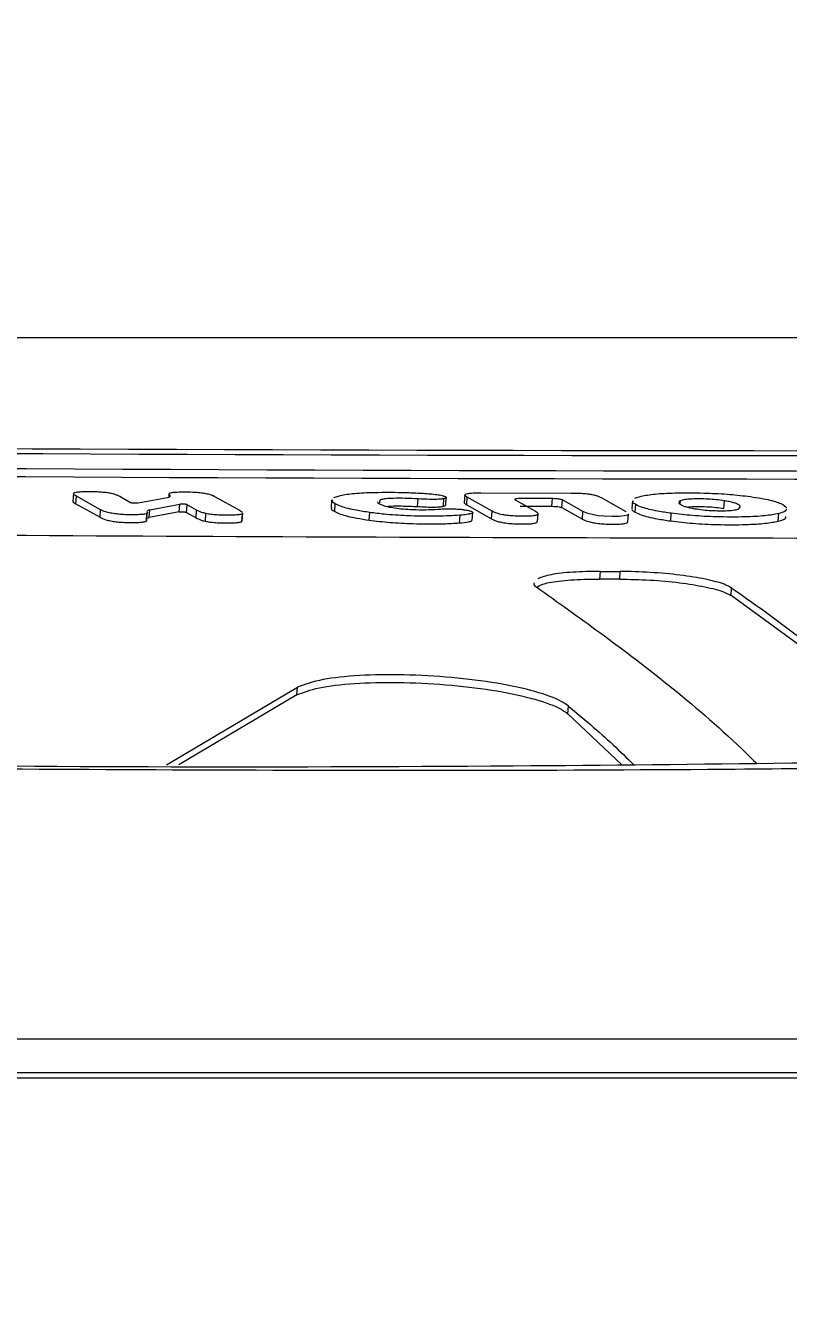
# Model space of a CAD drawing. Header units: millimetres. Extents: x -7735 to 7893, y -6545 to 6034.
# Drawn here: x 4736.88 to 4756.22, y 623.75 to 656.04 of the extents above; entities that cross this region are included whole.
import ezdxf

# ---------------------------------------------------------------- set-up
doc = ezdxf.new("R2010")
doc.units = ezdxf.units.MM
doc.layers.add('DIKOM_ОБЪЕКТ', color=7, linetype='Continuous')
doc.layers.add('DIKOM_РАЗМЕР_ОБЪЕКТА', color=7, linetype='Continuous')
doc.styles.add('style1', font='arial.ttf', dxfattribs={"width": 0.8})
doc.dimstyles.new('1-50', dxfattribs={"dimtxt": 300, "dimasz": 200, "dimexe": 100, "dimexo": 0, "dimgap": 100, "dimtad": 1, "dimtxsty": 'style1', "dimcen": 200, "dimclrd": 7, "dimclre": 7, "dimclrt": 7, "dimadec": 1, "dimazin": 2, "dimtfac": 1, "dimtmove": 0, "dimatfit": 2, "dimfxl": 0, "dimlwd": 25, "dimlwe": 18, "dimarcsym": 0})

# ---------------------------------------------------------------- blocks, each defined once
blk = doc.blocks.new('*D0')
at = {"layer": 'Defpoints', "color": 0, "transparency": 16777216}
for p in [(5893.216, 882.098), (-4595.736, 266.125), (5893.216, -5840.173)]:
    blk.add_point(p, dxfattribs=at)
at = {"layer": 'DIKOM_РАЗМЕР_ОБЪЕКТА', "color": 7, "lineweight": 18, "transparency": 16777216}
for p, q in [((5893.216, 882.098), (5893.216, -5940.173)), ((-4595.736, 266.125), (-4595.736, -5940.173))]:
    blk.add_line(p, q, dxfattribs=at)
at = {"layer": 'DIKOM_РАЗМЕР_ОБЪЕКТА', "color": 7, "lineweight": 25, "transparency": 16777216}
blk.add_line((-4395.736, -5840.173), (5693.216, -5840.173), dxfattribs=at)
at = {"layer": 'DIKOM_РАЗМЕР_ОБЪЕКТА', "color": 7, "transparency": 16777216}
for points in [[(-4395.736, -5806.84), (-4395.736, -5873.507), (-4595.736, -5840.173)], [(5693.216, -5806.84), (5693.216, -5873.507), (5893.216, -5840.173)]]:
    blk.add_solid(points, dxfattribs=at)
at = {"layer": 'DIKOM_РАЗМЕР_ОБЪЕКТА', "color": 7, "transparency": 16777216, "insert": (648.74, -5587.002), "char_height": 300, "attachment_point": 5, "style": 'style1'}
blk.add_mtext('10450', dxfattribs=at)

msp = doc.modelspace()

# ---------------------------------------------------------------- linework, layer by layer
at = {"layer": 'DIKOM_ОБЪЕКТ', "color": 7, "linetype": 'Continuous', "lineweight": 15}
for p, q in [((4898.899, 648.125), (4660.813, 648.125)), ((4738.095, 644.177), (4738.081, 643.982)), ((4738.155, 643.916), (4738.169, 644.11)), ((4738.784, 643.767), (4738.169, 644.11)), ((4739.269, 644.106), (4739.545, 643.953)), ((4739.736, 643.941), (4740.477, 644.078)), ((4740.516, 644.166), (4740.51, 644.088)), ((4740.551, 644.122), (4740.545, 644.128)), ((4741.691, 644.095), (4742.306, 643.751)), ((4744.638, 644.016), (4744.624, 643.822)), ((4744.699, 644.079), (4744.861, 644.13)), ((4745.862, 643.942), (4745.867, 644.014)), ((4746.82, 643.847), (4746.834, 644.041)), ((4747.473, 643.853), (4747.487, 644.047)), ((4747.531, 643.881), (4747.545, 644.076)), ((4748.012, 644.142), (4747.998, 643.948)), ((4748.064, 643.887), (4748.078, 644.082)), ((4748.706, 643.73), (4748.078, 644.082)), ((4748.424, 644.194), (4750.715, 644.189)), ((4749.289, 644.018), (4749.807, 643.726)), ((4750.235, 644.047), (4749.436, 644.048)), ((4750.221, 643.852), (4750.235, 644.047)), ((4750.479, 643.821), (4750.493, 644.015)), ((4751.011, 643.724), (4750.493, 644.015)), ((4751.47, 644.074), (4752.098, 643.722)), ((4752.262, 643.993), (4752.247, 643.798)), ((4752.324, 644.057), (4752.485, 644.11)), ((4753.484, 643.994), (4753.444, 643.968)), ((4753.477, 643.906), (4753.484, 643.994)), ((4754.585, 643.798), (4754.599, 643.992)), ((4738.155, 643.916), (4738.77, 643.573)), ((4738.77, 643.573), (4738.784, 643.767)), ((4739.944, 643.48), (4739.958, 643.675)), ((4739.953, 643.494), (4739.966, 643.689)), ((4739.957, 643.725), (4739.954, 643.714)), ((4740.028, 643.761), (4739.962, 643.74)), ((4740.014, 643.567), (4740.028, 643.761)), ((4740.777, 643.711), (4740.014, 643.567)), ((4740.028, 643.761), (4740.79, 643.905)), ((4740.777, 643.711), (4740.79, 643.905)), ((4740.963, 643.698), (4740.977, 643.892)), ((4740.963, 643.698), (4741.204, 643.562)), ((4741.218, 643.756), (4740.977, 643.892)), ((4741.204, 643.562), (4741.218, 643.756)), ((4741.439, 643.473), (4741.453, 643.668)), ((4742.363, 643.469), (4742.377, 643.664)), ((4742.372, 643.483), (4742.385, 643.678)), ((4742.379, 643.678), (4742.377, 643.664)), ((4744.719, 643.72), (4744.732, 643.915)), ((4745.594, 643.501), (4745.608, 643.696)), ((4747.88, 643.43), (4747.894, 643.625)), ((4748.064, 643.887), (4748.692, 643.535)), ((4748.206, 643.499), (4748.22, 643.694)), ((4748.692, 643.535), (4748.706, 643.73)), ((4749.422, 643.854), (4750.221, 643.852)), ((4749.857, 643.467), (4749.872, 643.662)), ((4750.479, 643.821), (4750.997, 643.529)), ((4750.997, 643.529), (4751.011, 643.724)), ((4752.149, 643.462), (4752.163, 643.656)), ((4752.337, 643.7), (4752.352, 643.895)), ((4753.236, 643.481), (4753.25, 643.675)), ((4754.964, 643.791), (4754.994, 643.835)), ((4755.96, 643.475), (4755.974, 643.67)), ((4742.363, 643.469), (4742.365, 643.484)), ((4751.44, 642.009), (4751.454, 642.203)), ((4751.941, 642.007), (4751.44, 642.009)), ((4751.454, 642.203), (4751.955, 642.201)), ((4751.941, 642.007), (4751.955, 642.201)), ((4754.764, 641.589), (4754.778, 641.783)), ((4756.676, 640.199), (4754.764, 641.589)), ((4740.456, 637.297), (4743.771, 639.264)), ((4743.757, 639.071), (4743.771, 639.264)), ((4743.757, 639.071), (4740.766, 637.296)), ((4750.628, 638.593), (4750.642, 638.787)), ((4752, 637.3), (4750.628, 638.593)), ((4658.591, 630.356), (4936.9, 630.356)), ((4936.899, 629.489), (4659.227, 629.489)), ((4936.899, 629.354), (4659.485, 629.354))]:
    msp.add_line(p, q, dxfattribs=at)
at = {"layer": 'DIKOM_ОБЪЕКТ', "color": 7, "linetype": 'Continuous', "lineweight": 15, "flags": 128}
msp.add_lwpolyline([(4752.162, 643.656), (4752.163, 643.655), (4752.138, 643.629), (4752.056, 643.608), (4751.932, 643.597), (4751.747, 643.594), (4751.539, 643.602), (4751.398, 643.615), (4751.28, 643.633), (4751.134, 643.67), (4751.011, 643.724), (4751.011, 643.724)], dxfattribs=at)
at = {"layer": 'DIKOM_ОБЪЕКТ', "color": 7, "linetype": 'Continuous', "lineweight": 15}
for points, knots in [([(4765.966, 267.127), (4765.959, 269.147), (4765.939, 275.006), (4765.781, 284.701), (4765.438, 296.2), (4764.931, 307.676), (4764.264, 319.121), (4763.433, 330.527), (4762.442, 341.883), (4761.291, 353.183), (4759.98, 364.418), (4758.512, 375.578), (4756.885, 386.657), (4755.103, 397.645), (4753.166, 408.534), (4751.076, 419.316), (4748.834, 429.983), (4746.442, 440.528), (4743.901, 450.941), (4741.214, 461.215), (4738.383, 471.343), (4735.41, 481.316), (4732.296, 491.128), (4729.044, 500.771), (4725.658, 510.239), (4722.138, 519.522), (4718.489, 528.615), (4714.711, 537.511), (4710.808, 546.203), (4706.784, 554.685), (4702.642, 562.95), (4698.383, 570.992), (4694.011, 578.805), (4689.531, 586.384), (4684.943, 593.721), (4680.254, 600.812), (4675.465, 607.651), (4670.58, 614.234), (4665.604, 620.555), (4660.539, 626.609), (4655.389, 632.392), (4650.159, 637.9), (4644.853, 643.127), (4639.473, 648.07), (4634.025, 652.726), (4628.512, 657.09), (4622.939, 661.16), (4617.31, 664.931), (4611.63, 668.406), (4605.901, 671.558), (4601.282, 673.896), (4598.561, 675.073), (4597.779, 675.412)], [0, 0, 0, 0, 0.010755, 0.031188, 0.051621, 0.072055, 0.092489, 0.112922, 0.133356, 0.15379, 0.174224, 0.194659, 0.215093, 0.235528, 0.255963, 0.276399, 0.296834, 0.317271, 0.337707, 0.358144, 0.378582, 0.399019, 0.419458, 0.439897, 0.460336, 0.480776, 0.501217, 0.521658, 0.5421, 0.562542, 0.582985, 0.603428, 0.623873, 0.644317, 0.664762, 0.685208, 0.705653, 0.726099, 0.746544, 0.76699, 0.787434, 0.807878, 0.828321, 0.848762, 0.8692, 0.889637, 0.91007, 0.930499, 0.950924, 0.971343, 0.991758, 1, 1, 1, 1]), ([(4835.851, 645.749), (4809.82, 645.5), (4757.755, 645.003), (4705.762, 645.509), (4679.763, 645.762)], [0, 0, 0, 0, 0.4999606, 1, 1, 1, 1]), ([(4836.119, 645.636), (4810.088, 645.381), (4758.022, 644.872), (4706.03, 645.39), (4680.032, 645.648)], [0, 0, 0, 0, 0.499958, 1, 1, 1, 1]), ([(4836.924, 645.28), (4810.892, 645.008), (4758.824, 644.464), (4706.834, 645.017), (4680.837, 645.294)], [0, 0, 0, 0, 0.499953, 1, 1, 1, 1]), ([(4680.822, 645.099), (4706.815, 644.822), (4758.805, 644.269), (4810.873, 644.813), (4836.91, 645.085)], [0, 0, 0, 0, 0.499954, 1, 1, 1, 1]), ([(4738.087, 643.982), (4738.085, 643.978), (4738.079, 643.966), (4738.108, 643.944), (4738.139, 643.925), (4738.155, 643.916)], [0, 0, 0, 0, 0.161702, 0.578416, 1, 1, 1, 1]), ([(4738.169, 644.11), (4738.153, 644.119), (4738.123, 644.138), (4738.093, 644.16), (4738.099, 644.173), (4738.101, 644.176)], [0, 0, 0, 0, 0.41271, 0.82833, 1, 1, 1, 1]), ([(4738.106, 644.192), (4738.121, 644.199), (4738.151, 644.211), (4738.266, 644.224), (4738.451, 644.23), (4738.657, 644.227), (4738.849, 644.215), (4738.963, 644.202), (4739.016, 644.192), (4739.034, 644.189)], [0, 0, 0, 0, 0.135265, 0.271242, 0.435672, 0.673208, 0.803037, 0.933129, 1, 1, 1, 1]), ([(4739.034, 644.189), (4739.072, 644.18), (4739.146, 644.162), (4739.215, 644.133), (4739.251, 644.115), (4739.269, 644.106)], [0, 0, 0, 0, 0.341989, 0.669595, 1, 1, 1, 1]), ([(4739.545, 643.953), (4739.546, 643.953), (4739.551, 643.951), (4739.565, 643.946), (4739.592, 643.942), (4739.626, 643.939), (4739.662, 643.937), (4739.696, 643.937), (4739.721, 643.939), (4739.732, 643.94), (4739.736, 643.941)], [0, 0, 0, 0, 0.037816, 0.185494, 0.331066, 0.478164, 0.623442, 0.76759, 0.910652, 1, 1, 1, 1]), ([(4740.477, 644.078), (4740.505, 644.084), (4740.55, 644.094), (4740.548, 644.108), (4740.548, 644.113)], [0, 0, 0, 0, 0.621834, 1, 1, 1, 1]), ([(4740.545, 644.128), (4740.538, 644.133), (4740.523, 644.146), (4740.511, 644.164), (4740.522, 644.176), (4740.527, 644.182)], [0, 0, 0, 0, 0.30988, 0.651416, 1, 1, 1, 1]), ([(4740.527, 644.182), (4740.542, 644.188), (4740.571, 644.201), (4740.687, 644.214), (4740.872, 644.219), (4741.078, 644.217), (4741.27, 644.205), (4741.384, 644.192), (4741.437, 644.182), (4741.455, 644.179)], [0, 0, 0, 0, 0.1352309, 0.2712205, 0.4356618, 0.6732004, 0.8030368, 0.9331313, 1, 1, 1, 1]), ([(4741.455, 644.179), (4741.493, 644.17), (4741.567, 644.152), (4741.636, 644.123), (4741.672, 644.105), (4741.691, 644.095)], [0, 0, 0, 0, 0.34179, 0.669371, 1, 1, 1, 1]), ([(4744.732, 643.915), (4744.692, 643.937), (4744.63, 643.972), (4744.657, 644.003), (4744.666, 644.014)], [0, 0, 0, 0, 0.654536, 1, 1, 1, 1]), ([(4744.861, 644.13), (4744.97, 644.148), (4745.19, 644.186), (4745.787, 644.211), (4746.385, 644.21), (4746.792, 644.191), (4746.914, 644.185)], [0, 0, 0, 0, 0.246902, 0.493937, 0.849249, 1, 1, 1, 1]), ([(4745.815, 643.969), (4745.813, 643.968), (4745.785, 643.946), (4745.881, 643.901), (4746.025, 643.847), (4746.176, 643.822), (4746.235, 643.811)], [0, 0, 0, 0, 0.026851, 0.454537, 0.786783, 1, 1, 1, 1]), ([(4746.834, 644.041), (4746.724, 644.046), (4746.508, 644.056), (4746.224, 644.057), (4746.012, 644.044), (4745.912, 644.028), (4745.876, 644.016), (4745.867, 644.014)], [0, 0, 0, 0, 0.283202, 0.551247, 0.745705, 0.940563, 1, 1, 1, 1]), ([(4747.487, 644.047), (4747.459, 644.042), (4747.404, 644.033), (4747.273, 644.027), (4747.08, 644.028), (4746.932, 644.036), (4746.834, 644.041)], [0, 0, 0, 0, 0.2026981, 0.4053116, 0.6066168, 1, 1, 1, 1]), ([(4746.914, 644.185), (4747.035, 644.177), (4747.22, 644.164), (4747.417, 644.134), (4747.513, 644.107), (4747.552, 644.081), (4747.538, 644.061), (4747.501, 644.051), (4747.487, 644.047)], [0, 0, 0, 0, 0.30719, 0.465427, 0.623873, 0.779446, 0.914627, 1, 1, 1, 1]), ([(4748.002, 643.947), (4748.001, 643.945), (4747.994, 643.935), (4748.019, 643.914), (4748.049, 643.896), (4748.064, 643.887)], [0, 0, 0, 0, 0.108564, 0.550987, 1, 1, 1, 1]), ([(4748.078, 644.082), (4748.063, 644.091), (4748.034, 644.108), (4748.007, 644.129), (4748.015, 644.14), (4748.017, 644.142)], [0, 0, 0, 0, 0.436287, 0.877146, 1, 1, 1, 1]), ([(4748.028, 644.161), (4748.044, 644.167), (4748.077, 644.178), (4748.197, 644.19), (4748.32, 644.194), (4748.404, 644.194), (4748.424, 644.194)], [0, 0, 0, 0, 0.265626, 0.531813, 0.888775, 1, 1, 1, 1]), ([(4749.436, 644.048), (4749.414, 644.048), (4749.37, 644.048), (4749.319, 644.043), (4749.287, 644.035), (4749.278, 644.026), (4749.286, 644.02), (4749.289, 644.018)], [0, 0, 0, 0, 0.212294, 0.425901, 0.63899, 0.853894, 1, 1, 1, 1]), ([(4750.493, 644.015), (4750.491, 644.017), (4750.481, 644.021), (4750.451, 644.029), (4750.395, 644.038), (4750.328, 644.044), (4750.272, 644.046), (4750.242, 644.047), (4750.235, 644.047)], [0, 0, 0, 0, 0.071011, 0.287932, 0.503613, 0.719081, 0.933296, 1, 1, 1, 1]), ([(4750.715, 644.189), (4750.79, 644.188), (4750.913, 644.187), (4751.087, 644.175), (4751.184, 644.162), (4751.228, 644.155), (4751.237, 644.153)], [0, 0, 0, 0, 0.405605, 0.665234, 0.926373, 1, 1, 1, 1]), ([(4751.237, 644.153), (4751.275, 644.144), (4751.349, 644.128), (4751.418, 644.101), (4751.452, 644.083), (4751.47, 644.074)], [0, 0, 0, 0, 0.336893, 0.666447, 1, 1, 1, 1]), ([(4752.352, 643.895), (4752.312, 643.917), (4752.253, 643.95), (4752.279, 643.98), (4752.288, 643.991)], [0, 0, 0, 0, 0.657291, 1, 1, 1, 1]), ([(4752.485, 644.11), (4752.592, 644.13), (4752.806, 644.169), (4753.373, 644.197), (4754.01, 644.195), (4754.67, 644.165), (4755.017, 644.126), (4755.189, 644.107)], [0, 0, 0, 0, 0.1917138, 0.3838131, 0.6274721, 0.8162884, 1, 1, 1, 1]), ([(4753.44, 643.952), (4753.439, 643.948), (4753.434, 643.93), (4753.465, 643.911), (4753.49, 643.895)], [0, 0, 0, 0, 0.197667, 1, 1, 1, 1]), ([(4754.599, 643.992), (4754.53, 644.002), (4754.406, 644.021), (4754.182, 644.037), (4753.968, 644.042), (4753.757, 644.039), (4753.576, 644.023), (4753.515, 644.004), (4753.484, 643.994)], [0, 0, 0, 0, 0.1852, 0.33462, 0.484261, 0.645603, 0.81986, 1, 1, 1, 1]), ([(4755.004, 643.85), (4754.982, 643.871), (4754.938, 643.912), (4754.774, 643.961), (4754.639, 643.985), (4754.599, 643.992)], [0, 0, 0, 0, 0.426886, 0.826605, 1, 1, 1, 1]), ([(4755.189, 644.107), (4755.371, 644.08), (4755.734, 644.025), (4756.07, 643.92), (4756.143, 643.848), (4756.181, 643.811)], [0, 0, 0, 0, 0.324146, 0.647681, 1, 1, 1, 1]), ([(4837.546, 643.672), (4824.909, 643.492), (4799.634, 643.132), (4761.744, 642.985), (4723.872, 643.144), (4698.643, 643.511), (4686.028, 643.694)], [0, 0, 0, 0, 0.249967, 0.49993, 0.749966, 1, 1, 1, 1]), ([(4739.958, 643.675), (4739.945, 643.668), (4739.919, 643.655), (4739.83, 643.644), (4739.732, 643.638), (4739.598, 643.635), (4739.429, 643.637), (4739.244, 643.649), (4739.088, 643.669), (4738.923, 643.704), (4738.835, 643.739), (4738.792, 643.762), (4738.784, 643.767)], [0, 0, 0, 0, 0.0874769, 0.1754841, 0.2265633, 0.2934248, 0.4284788, 0.5192606, 0.6100621, 0.7303832, 0.9476842, 1, 1, 1, 1]), ([(4739.954, 643.714), (4739.957, 643.71), (4739.964, 643.702), (4739.969, 643.689), (4739.962, 643.68), (4739.958, 643.675)], [0, 0, 0, 0, 0.298117, 0.596278, 1, 1, 1, 1]), ([(4740.777, 643.711), (4740.778, 643.711), (4740.787, 643.712), (4740.808, 643.714), (4740.841, 643.714), (4740.877, 643.713), (4740.911, 643.71), (4740.939, 643.705), (4740.956, 643.701), (4740.962, 643.699), (4740.963, 643.698)], [0, 0, 0, 0, 0.03623, 0.18474, 0.333985, 0.481398, 0.62968, 0.778434, 0.928869, 1, 1, 1, 1]), ([(4740.977, 643.892), (4740.976, 643.893), (4740.971, 643.895), (4740.957, 643.899), (4740.93, 643.904), (4740.896, 643.907), (4740.86, 643.909), (4740.826, 643.908), (4740.803, 643.907), (4740.793, 643.906), (4740.79, 643.905)], [0, 0, 0, 0, 0.0432313, 0.1944599, 0.345118, 0.4940868, 0.6434896, 0.792158, 0.9416957, 1, 1, 1, 1]), ([(4741.453, 643.668), (4741.415, 643.678), (4741.341, 643.697), (4741.272, 643.727), (4741.236, 643.746), (4741.218, 643.756)], [0, 0, 0, 0, 0.342122, 0.669698, 1, 1, 1, 1]), ([(4742.377, 643.664), (4742.364, 643.657), (4742.338, 643.644), (4742.231, 643.63), (4742.052, 643.624), (4741.85, 643.626), (4741.655, 643.638), (4741.532, 643.652), (4741.475, 643.664), (4741.453, 643.668)], [0, 0, 0, 0, 0.129787, 0.260082, 0.415088, 0.654191, 0.78551, 0.917886, 1, 1, 1, 1]), ([(4742.306, 643.751), (4742.323, 643.741), (4742.356, 643.722), (4742.373, 643.702), (4742.381, 643.692)], [0, 0, 0, 0, 0.508643, 1, 1, 1, 1]), ([(4744.646, 643.82), (4744.639, 643.811), (4744.612, 643.78), (4744.674, 643.745), (4744.719, 643.72)], [0, 0, 0, 0, 0.277534, 1, 1, 1, 1]), ([(4744.719, 643.72), (4744.763, 643.699), (4744.881, 643.641), (4745.18, 643.564), (4745.484, 643.518), (4745.594, 643.501)], [0, 0, 0, 0, 0.27925, 0.738721, 1, 1, 1, 1]), ([(4745.608, 643.696), (4745.49, 643.714), (4745.194, 643.758), (4744.897, 643.836), (4744.78, 643.892), (4744.732, 643.915)], [0, 0, 0, 0, 0.280192, 0.703741, 1, 1, 1, 1]), ([(4747.894, 643.625), (4747.712, 643.615), (4747.304, 643.594), (4746.62, 643.605), (4746.017, 643.644), (4745.73, 643.68), (4745.608, 643.696)], [0, 0, 0, 0, 0.266687, 0.595859, 0.829038, 1, 1, 1, 1]), ([(4746.047, 643.85), (4746.079, 643.853), (4746.179, 643.862), (4746.385, 643.862), (4746.613, 643.857), (4746.75, 643.85), (4746.82, 643.847)], [0, 0, 0, 0, 0.16123, 0.502004, 0.747246, 1, 1, 1, 1]), ([(4746.235, 643.811), (4746.306, 643.802), (4746.447, 643.784), (4746.729, 643.768), (4747.04, 643.764), (4747.235, 643.773), (4747.334, 643.778)], [0, 0, 0, 0, 0.208331, 0.416888, 0.703383, 1, 1, 1, 1]), ([(4746.82, 643.847), (4746.892, 643.843), (4747.036, 643.835), (4747.232, 643.831), (4747.387, 643.838), (4747.444, 643.848), (4747.473, 643.853)], [0, 0, 0, 0, 0.290898, 0.5850064, 0.7861156, 1, 1, 1, 1]), ([(4747.334, 643.778), (4747.38, 643.781), (4747.487, 643.788), (4747.655, 643.792), (4747.825, 643.785), (4747.927, 643.776), (4747.977, 643.769), (4747.99, 643.767)], [0, 0, 0, 0, 0.238114, 0.559947, 0.748821, 0.938198, 1, 1, 1, 1]), ([(4747.473, 643.853), (4747.497, 643.859), (4747.53, 643.867), (4747.526, 643.879), (4747.524, 643.882)], [0, 0, 0, 0, 0.70637, 1, 1, 1, 1]), ([(4747.99, 643.767), (4748.035, 643.76), (4748.102, 643.749), (4748.161, 643.732), (4748.205, 643.715), (4748.231, 643.692), (4748.189, 643.666), (4748.072, 643.642), (4747.954, 643.63), (4747.894, 643.625)], [0, 0, 0, 0, 0.146663, 0.219313, 0.291831, 0.438457, 0.583143, 0.790833, 1, 1, 1, 1]), ([(4749.807, 643.726), (4749.84, 643.704), (4749.888, 643.673), (4749.857, 643.634), (4749.779, 643.612), (4749.635, 643.6), (4749.451, 643.598), (4749.259, 643.604), (4749.093, 643.62), (4748.945, 643.643), (4748.802, 643.681), (4748.741, 643.712), (4748.706, 643.73)], [0, 0, 0, 0, 0.1888, 0.270374, 0.352846, 0.42471, 0.511961, 0.60383, 0.669832, 0.735766, 0.845913, 1, 1, 1, 1]), ([(4750.221, 643.852), (4750.227, 643.852), (4750.257, 643.852), (4750.312, 643.85), (4750.379, 643.844), (4750.435, 643.835), (4750.466, 643.827), (4750.476, 643.822), (4750.479, 643.821)], [0, 0, 0, 0, 0.062317, 0.275087, 0.488157, 0.701321, 0.917006, 1, 1, 1, 1]), ([(4752.269, 643.796), (4752.262, 643.789), (4752.234, 643.759), (4752.293, 643.725), (4752.337, 643.7)], [0, 0, 0, 0, 0.262076, 1, 1, 1, 1]), ([(4752.337, 643.7), (4752.382, 643.679), (4752.5, 643.622), (4752.806, 643.544), (4753.116, 643.498), (4753.236, 643.481)], [0, 0, 0, 0, 0.274421, 0.72151, 1, 1, 1, 1]), ([(4753.25, 643.675), (4753.132, 643.692), (4752.834, 643.736), (4752.522, 643.814), (4752.402, 643.871), (4752.352, 643.895)], [0, 0, 0, 0, 0.275095, 0.694973, 1, 1, 1, 1]), ([(4755.974, 643.67), (4755.866, 643.649), (4755.65, 643.607), (4755.083, 643.577), (4754.445, 643.579), (4753.78, 643.612), (4753.425, 643.654), (4753.25, 643.675)], [0, 0, 0, 0, 0.191635, 0.383532, 0.622543, 0.81298, 1, 1, 1, 1]), ([(4753.49, 643.895), (4753.509, 643.885), (4753.548, 643.866), (4753.653, 643.831), (4753.77, 643.807), (4753.842, 643.792)], [0, 0, 0, 0, 0.273175, 0.546607, 1, 1, 1, 1]), ([(4753.654, 643.834), (4753.679, 643.837), (4753.752, 643.845), (4753.927, 643.848), (4754.151, 643.844), (4754.391, 643.827), (4754.519, 643.808), (4754.585, 643.798)], [0, 0, 0, 0, 0.105273, 0.3085417, 0.5322694, 0.7598971, 1, 1, 1, 1]), ([(4753.842, 643.792), (4753.911, 643.782), (4754.034, 643.762), (4754.258, 643.745), (4754.471, 643.738), (4754.68, 643.742), (4754.869, 643.758), (4754.93, 643.779), (4754.964, 643.791)], [0, 0, 0, 0, 0.18578, 0.332365, 0.478625, 0.63523, 0.80269, 1, 1, 1, 1]), ([(4756.165, 643.79), (4756.161, 643.764), (4756.152, 643.72), (4756.026, 643.685), (4755.974, 643.67)], [0, 0, 0, 0, 0.582261, 1, 1, 1, 1]), ([(4738.77, 643.573), (4738.811, 643.552), (4738.873, 643.521), (4739.027, 643.483), (4739.173, 643.461), (4739.349, 643.446), (4739.538, 643.441), (4739.711, 643.442), (4739.847, 643.452), (4739.919, 643.465), (4739.937, 643.476), (4739.944, 643.48)], [0, 0, 0, 0, 0.2332298, 0.3499997, 0.446919, 0.5444702, 0.6555318, 0.7706327, 0.8586141, 0.9468391, 1, 1, 1, 1]), ([(4739.938, 643.531), (4739.938, 643.534), (4739.936, 643.545), (4739.967, 643.557), (4740.005, 643.565), (4740.014, 643.567)], [0, 0, 0, 0, 0.193706, 0.815098, 1, 1, 1, 1]), ([(4739.944, 643.48), (4739.948, 643.484), (4739.953, 643.489), (4739.952, 643.493), (4739.952, 643.494)], [0, 0, 0, 0, 0.815597, 1, 1, 1, 1]), ([(4741.204, 643.562), (4741.223, 643.552), (4741.26, 643.532), (4741.328, 643.502), (4741.402, 643.483), (4741.439, 643.473)], [0, 0, 0, 0, 0.3381512, 0.6649032, 1, 1, 1, 1]), ([(4741.439, 643.473), (4741.475, 643.467), (4741.547, 643.453), (4741.704, 643.438), (4741.908, 643.43), (4742.107, 643.43), (4742.263, 643.441), (4742.337, 643.454), (4742.356, 643.465), (4742.363, 643.469)], [0, 0, 0, 0, 0.129597, 0.259935, 0.41527, 0.654043, 0.785551, 0.918076, 1, 1, 1, 1]), ([(4745.594, 643.501), (4745.766, 643.481), (4746.109, 643.439), (4746.774, 643.406), (4747.393, 643.401), (4747.747, 643.422), (4747.88, 643.43)], [0, 0, 0, 0, 0.236104, 0.472501, 0.800258, 1, 1, 1, 1]), ([(4747.88, 643.43), (4747.963, 643.439), (4748.091, 643.452), (4748.196, 643.478), (4748.197, 643.493), (4748.197, 643.5)], [0, 0, 0, 0, 0.523926, 0.8114111, 1, 1, 1, 1]), ([(4748.692, 643.535), (4748.736, 643.513), (4748.799, 643.481), (4748.965, 643.442), (4749.12, 643.42), (4749.31, 643.407), (4749.504, 643.404), (4749.68, 643.409), (4749.79, 643.424), (4749.849, 643.443), (4749.849, 643.459), (4749.849, 643.468)], [0, 0, 0, 0, 0.230769, 0.332224, 0.434719, 0.523395, 0.6328, 0.747619, 0.827915, 0.907971, 1, 1, 1, 1]), ([(4750.997, 643.529), (4751.042, 643.507), (4751.106, 643.475), (4751.271, 643.436), (4751.423, 643.414), (4751.608, 643.401), (4751.798, 643.398), (4751.969, 643.403), (4752.079, 643.418), (4752.14, 643.438), (4752.141, 643.454), (4752.141, 643.462)], [0, 0, 0, 0, 0.234948, 0.335271, 0.436637, 0.525188, 0.631978, 0.744163, 0.824443, 0.904498, 1, 1, 1, 1]), ([(4753.236, 643.481), (4753.419, 643.459), (4753.787, 643.415), (4754.466, 643.383), (4755.103, 643.384), (4755.651, 643.415), (4755.859, 643.456), (4755.96, 643.475)], [0, 0, 0, 0, 0.194544, 0.389754, 0.628352, 0.818348, 1, 1, 1, 1]), ([(4755.96, 643.475), (4756.054, 643.503), (4756.178, 643.54), (4756.154, 643.584), (4756.148, 643.595)], [0, 0, 0, 0, 0.752445, 1, 1, 1, 1]), ([(4749.839, 641.806), (4749.9, 641.838), (4750.034, 641.909), (4750.526, 641.979), (4751.041, 642.008), (4751.364, 642.009), (4751.44, 642.009)], [0, 0, 0, 0, 0.260914, 0.581262, 0.900478, 1, 1, 1, 1]), ([(4751.454, 642.203), (4751.214, 642.199), (4750.732, 642.191), (4750.16, 642.126), (4749.962, 642.054), (4749.863, 642.018)], [0, 0, 0, 0, 0.332992, 0.666257, 1, 1, 1, 1]), ([(4751.941, 642.007), (4752.196, 642.002), (4752.706, 641.992), (4753.473, 641.92), (4754.127, 641.816), (4754.566, 641.699), (4754.707, 641.621), (4754.764, 641.589)], [0, 0, 0, 0, 0.213699, 0.427421, 0.641473, 0.856235, 1, 1, 1, 1]), ([(4754.778, 641.783), (4754.746, 641.802), (4754.636, 641.868), (4754.286, 641.978), (4753.665, 642.091), (4752.918, 642.17), (4752.327, 642.198), (4752.016, 642.201), (4751.955, 642.201)], [0, 0, 0, 0, 0.0874008, 0.3030405, 0.5186226, 0.733526, 0.9477974, 1, 1, 1, 1]), ([(4749.782, 641.912), (4749.775, 641.905), (4749.743, 641.87), (4749.8, 641.831), (4749.845, 641.799)], [0, 0, 0, 0, 0.195611, 1, 1, 1, 1]), ([(4749.845, 641.799), (4750.376, 641.42), (4752.149, 640.155), (4754.009, 638.708), (4755.322, 637.427), (4755.412, 637.339)], [0, 0, 0, 0, 0.284734, 0.951083, 1, 1, 1, 1]), ([(4754.778, 641.783), (4755.144, 641.526), (4755.783, 641.079), (4756.419, 640.598), (4756.69, 640.393)], [0, 0, 0, 0, 0.574177, 1, 1, 1, 1]), ([(4750.642, 638.787), (4750.586, 638.827), (4750.407, 638.955), (4749.84, 639.165), (4748.863, 639.378), (4747.69, 639.525), (4746.46, 639.594), (4745.319, 639.575), (4744.322, 639.472), (4743.961, 639.336), (4743.771, 639.264)], [0, 0, 0, 0, 0.059767, 0.192152, 0.324493, 0.45677, 0.588939, 0.720927, 0.852981, 1, 1, 1, 1]), ([(4743.757, 639.071), (4743.923, 639.136), (4744.257, 639.266), (4745.188, 639.374), (4746.313, 639.403), (4747.541, 639.344), (4748.724, 639.204), (4749.727, 638.998), (4750.356, 638.783), (4750.556, 638.644), (4750.628, 638.593)], [0, 0, 0, 0, 0.132223, 0.264529, 0.396674, 0.528679, 0.660694, 0.79275, 0.924999, 1, 1, 1, 1]), ([(4750.642, 638.787), (4751.021, 638.472), (4751.574, 638.012), (4752.123, 637.473), (4752.296, 637.303)], [0, 0, 0, 0, 0.684277, 1, 1, 1, 1]), ([(4763.364, 637.431), (4758.655, 637.366), (4747.767, 637.217), (4735.618, 637.234), (4728.195, 637.376), (4726.909, 637.4)], [0, 0, 0, 0, 0.386455, 0.893749, 1, 1, 1, 1]), ([(4763.525, 637.285), (4762.901, 637.276), (4759.78, 637.231), (4747.603, 637.096), (4736.094, 637.187), (4727.071, 637.258)], [0, 0, 0, 0, 0.051229, 0.25613, 1, 1, 1, 1]), ([(4659.485, 629.354), (4661.513, 627.016), (4667.017, 620.672), (4675.714, 609.372), (4685.449, 595.203), (4694.771, 579.964), (4703.645, 563.748), (4712.027, 546.623), (4719.886, 528.637), (4727.198, 509.801), (4733.963, 490.165), (4740.163, 469.796), (4745.772, 448.79), (4750.761, 427.245), (4755.111, 405.221), (4758.8, 382.748), (4761.836, 359.872), (4764.214, 336.666), (4765.926, 313.24), (4766.961, 289.702), (4767.311, 266.125), (4766.961, 242.548), (4765.926, 219.01), (4764.214, 195.584), (4761.836, 172.378), (4758.8, 149.501), (4755.111, 127.028), (4750.761, 105.005), (4745.772, 83.46), (4740.163, 62.454), (4733.962, 42.085), (4727.198, 22.448), (4720.225, 4.494), (4713.136, -11.884), (4706.016, -26.803), (4698.516, -41.064), (4690.67, -54.605), (4682.551, -67.311), (4674.179, -79.147), (4666.49, -89.03), (4661.513, -94.766), (4659.485, -97.103)], [0, 0, 0, 0, 0.015653, 0.042491, 0.069412, 0.096377, 0.123342, 0.150264, 0.177101, 0.203938, 0.23086, 0.257824, 0.284789, 0.311711, 0.338548, 0.365385, 0.392306, 0.419271, 0.446235, 0.473156, 0.499993, 0.52683, 0.553752, 0.580716, 0.607681, 0.634603, 0.66144, 0.688277, 0.715198, 0.742163, 0.769127, 0.796049, 0.822886, 0.845964, 0.869165, 0.892393, 0.915621, 0.938822, 0.961584, 0.984347, 1, 1, 1, 1])]:
    msp.add_open_spline(points, degree=3, knots=knots, dxfattribs=at)

# ---------------------------------------------------------------- dimensions: what is measured, and where the dimension line sits
at = {"layer": 'DIKOM_РАЗМЕР_ОБЪЕКТА'}
dim = msp.add_linear_dim(base=(5893.216, -5840.173), p1=(-4595.736, 266.125), p2=(5893.216, 882.098), text='10450', dimstyle='1-50', dxfattribs=at)
dim.commit()
dim.dimension.update_dxf_attribs({"geometry": '*D0', "text_midpoint": (648.74, -5840.173), "dimtype": 160})

doc.saveas('drawing.dxf')
